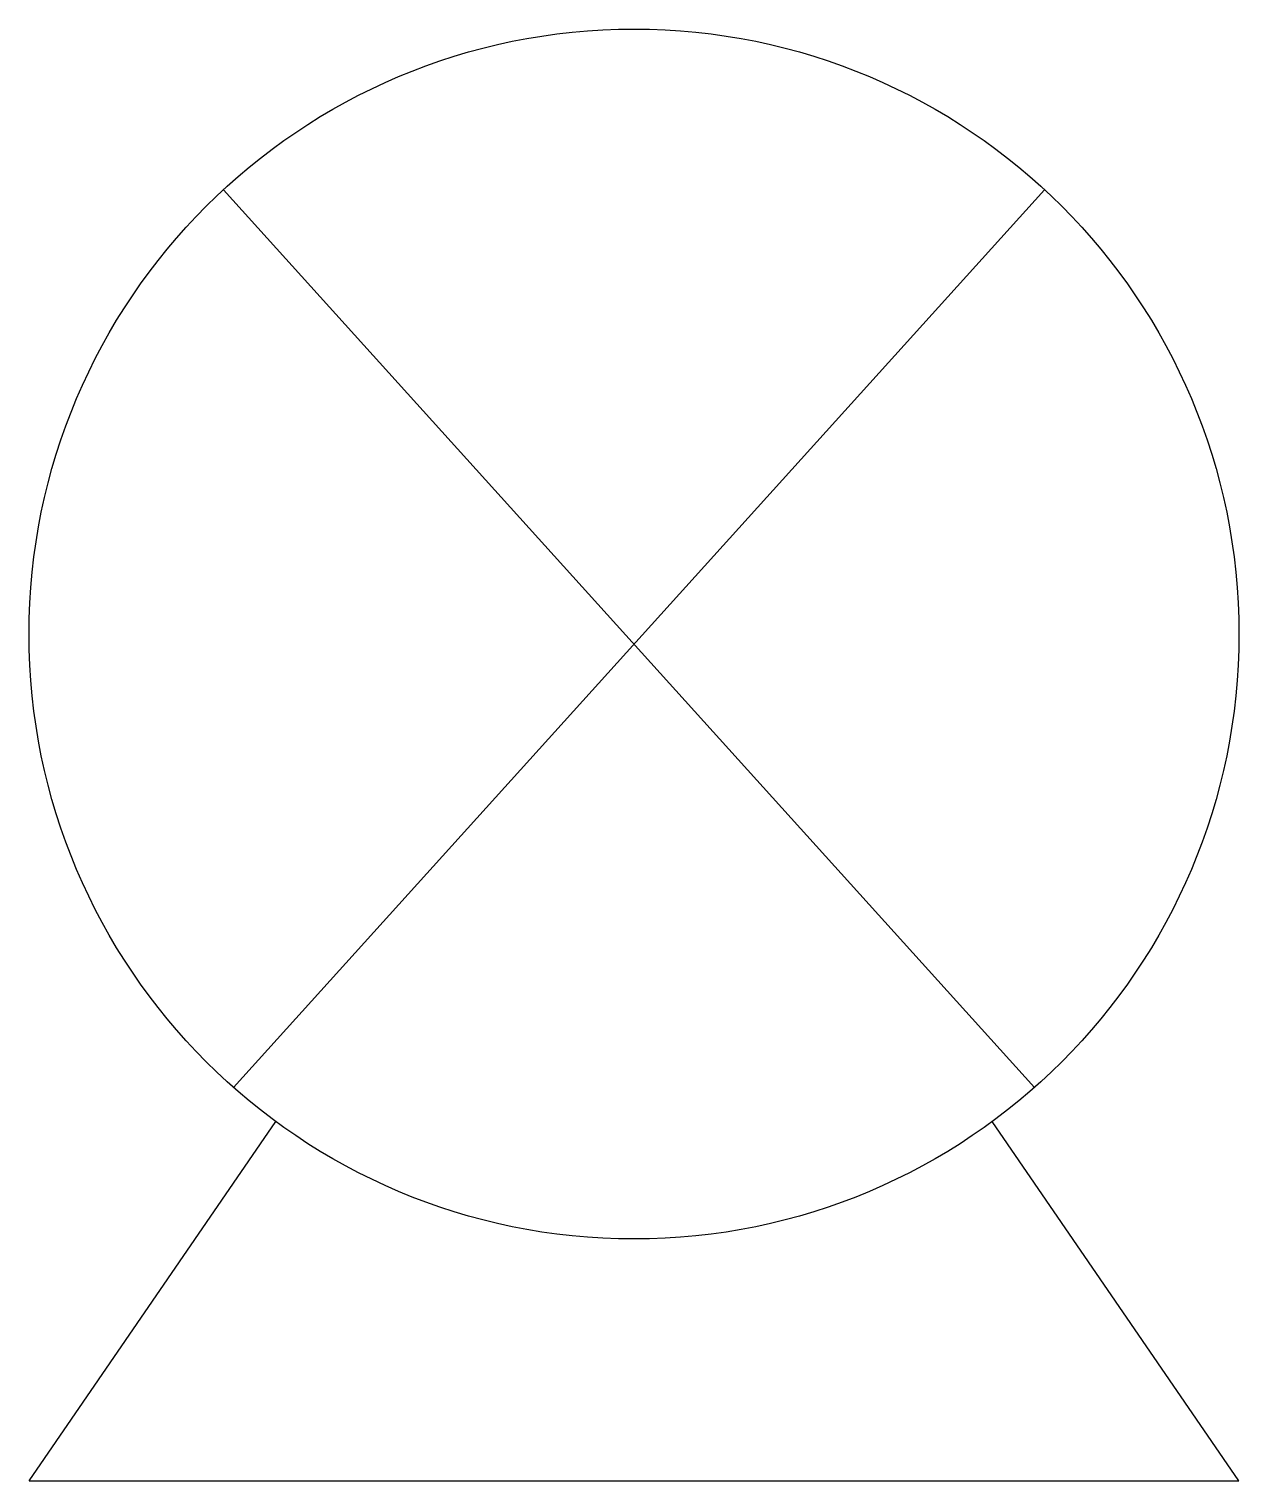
# Model space of a CAD drawing. Header units: millimetres. Extents: x -0.5 to 0.5, y -0.7 to 0.5.
import ezdxf

# ---------------------------------------------------------------- set-up
doc = ezdxf.new("R2010")
doc.units = ezdxf.units.MM

msp = doc.modelspace()

# ---------------------------------------------------------------- linework, layer by layer
at = {"color": 0}
for p, q in [((-0.3393, 0.3672), (0.331, -0.3748)), ((0.3393, 0.3672), (-0.331, -0.3748)), ((-0.5, -0.7), (-0.2959, -0.4028)), ((0.5, -0.7), (0.2959, -0.4028)), ((-0.5, -0.7), (0.5, -0.7))]:
    msp.add_line(p, q, dxfattribs=at)
msp.add_circle((0, 0), 0.5, dxfattribs=at)

doc.saveas('drawing.dxf')
